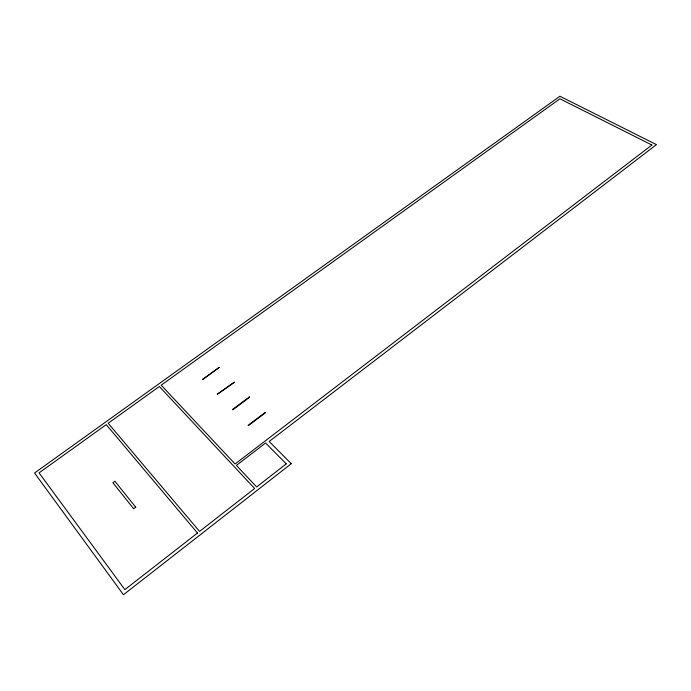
<?xml version="1.0" encoding="UTF-8"?>
<svg xmlns="http://www.w3.org/2000/svg" width="691" height="691" viewBox="0 0 691 691"><rect width="100%" height="100%" fill="white"/><g stroke="black" fill="none" stroke-linecap="round" stroke-linejoin="round"><path stroke-width="1.04" d="M291.282 463.696L123.456 594.744L34.55 473.015L559.917 96.256L656.45 144.618L269.188 441.471L291.282 463.696M197.488 533.029L124.881 589.622L39.076 472.877L106.241 424.637L197.488 533.029M254.616 488.502L199.569 531.414L108.176 423.246L159.336 386.502L254.616 488.502M286.238 463.86L256.611 486.948L236.408 465.397L265.62 443.009L286.238 463.86M651.881 145.032L235.087 463.989L161.193 385.172L559.952 98.796L651.881 145.032M265.154 412.441L248.121 425.302L248.44 425.63L265.482 412.76L265.154 412.441M135.721 507.185L133.665 508.731L112.866 482.741L114.887 481.247L135.721 507.185M249.339 396.936L232.487 409.495L232.798 409.815L249.658 397.247L249.339 396.936M234.344 382.235L217.363 394.198L234.344 382.235M219.211 367.405L202.722 379.394L219.211 367.405"/></g></svg>
